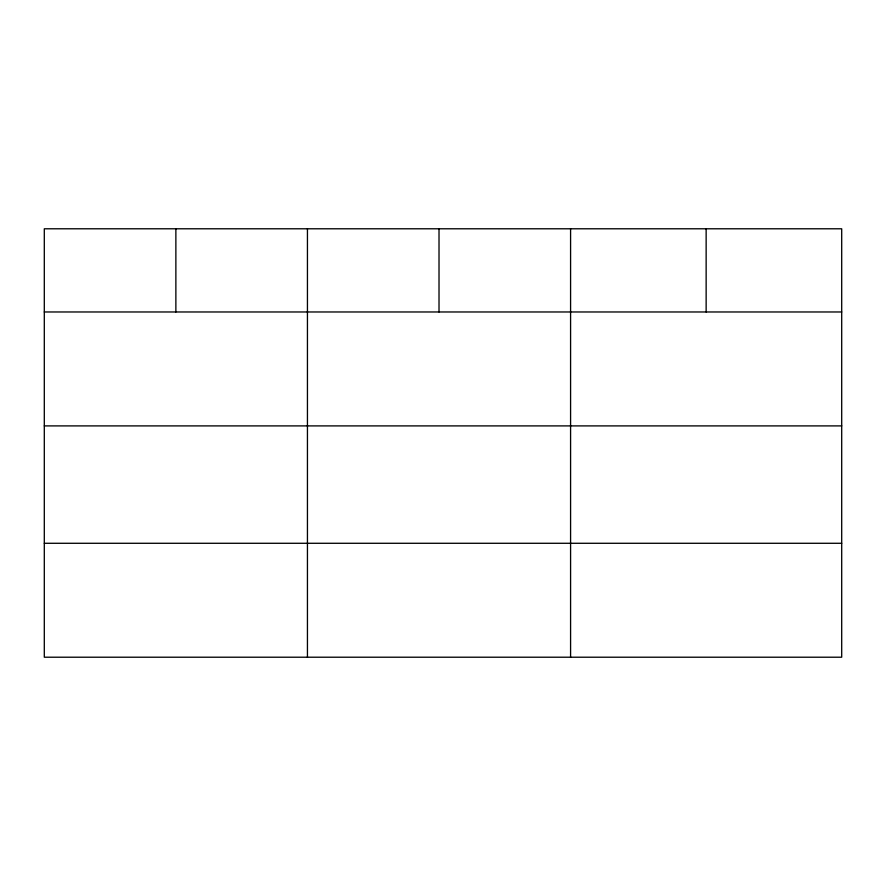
<?xml version="1.0" encoding="UTF-8"?>
<svg xmlns="http://www.w3.org/2000/svg" width="886" height="886" viewBox="0 0 886 886"><rect width="100%" height="100%" fill="white"/><g stroke="black" fill="none" stroke-linecap="round" stroke-linejoin="round"><path stroke-width="1.33" d="M841.7 425.9L841.7 228.787L44.3 228.787L44.3 657.213L841.7 657.213L841.7 425.9L44.3 425.9M44.3 311.972L841.7 311.972M44.3 543.284L841.7 543.284M706.142 228.787L706.142 311.972M570.584 228.787L570.584 657.213M439.013 228.787L439.013 311.972M307.442 228.787L307.442 657.213M175.871 228.787L175.871 311.972"/></g></svg>
